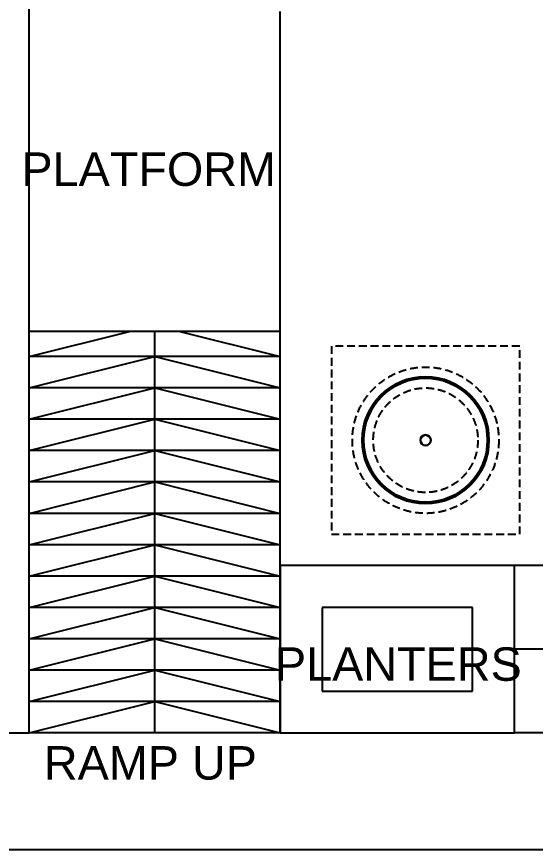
# Model space of a CAD drawing. Header units: millimetres. Extents: x 1277257 to 1543892, y 206696 to 309376.
# Drawn here: x 1310852 to 1313332, y 286999 to 290982 of the extents above; entities that cross this region are included whole.
import ezdxf

# ---------------------------------------------------------------- set-up
doc = ezdxf.new("R2010")
doc.units = ezdxf.units.MM
doc.header["$LTSCALE"] = 500
doc.header["$MEASUREMENT"] = 0
doc.linetypes.add('HIDDEN', pattern=[0.375, 0.25, -0.125])
doc.layers.add('A-TAG', color=7, linetype='Continuous', true_color=0xef00ef)
doc.layers.add('ELE-5', color=8, linetype='Continuous')
doc.layers.add('TEXT-RM NAME', color=6, linetype='Continuous')
doc.styles.get("Standard").update_dxf_attribs({"font": 'arial.ttf'})

msp = doc.modelspace()

# ---------------------------------------------------------------- linework, layer by layer
at = {"color": 30}
for p, q in [((1310912.1, 287556.4), (1310912.1, 291356.4)), ((1312112.1, 287556.4), (1312112.1, 289476.4)), ((1313232.1, 288356.4), (1312112.1, 288356.4)), ((1312112.1, 288356.4), (1312112.1, 287556.4)), ((1317742.1, 288356.4), (1313232.1, 288356.4)), ((1313232.1, 287556.4), (1313232.1, 288356.4)), ((1313032.1, 288156.4), (1312312.1, 288156.4)), ((1312312.1, 288156.4), (1312312.1, 287756.4)), ((1313032.1, 287756.4), (1313032.1, 288156.4)), ((1317742.1, 287956.4), (1313232.1, 287956.4)), ((1312312.1, 287756.4), (1313032.1, 287756.4)), ((1309412.1, 287556.4), (1310912.1, 287556.4)), ((1312112.1, 287556.4), (1313232.1, 287556.4)), ((1317742.1, 287556.4), (1313232.1, 287556.4))]:
    msp.add_line(p, q, dxfattribs=at)
at = {"color": 6, "linetype": 'HIDDEN', "ltscale": 0.3}
msp.add_lwpolyline([(1313257.1, 289406.4), (1312357.1, 289406.4), (1312357.1, 288506.4), (1313257.1, 288506.4)], close=True, dxfattribs=at)
for radius in [350, 250]:
    msp.add_circle((1312807.1, 288956.4), radius, dxfattribs=at)
at = {"color": 6, "lineweight": 50}
msp.add_circle((1312807.1, 288956.4), 300, dxfattribs=at)
at = {"color": 5, "lineweight": 30}
msp.add_circle((1312807.1, 288956.4), 25, dxfattribs=at)
at = {"layer": 'A-TAG', "linetype": 'HIDDEN', "ltscale": 100}
msp.add_line((1309716.2, 286999.3), (1318850.3, 286999.3), dxfattribs=at)
at = {"layer": 'ELE-5'}
for p, q in [((1310912.1, 287556.4), (1310912.1, 291056.4)), ((1312112.1, 289476.4), (1312112.1, 291006.4)), ((1312112.1, 289476.4), (1310912.1, 289476.4)), ((1310912.1, 289356.4), (1311392.1, 289476.4)), ((1311512.1, 287556.4), (1311512.1, 289476.4)), ((1311632.1, 289476.4), (1312112.1, 289356.4)), ((1312112.1, 289356.4), (1310912.1, 289356.4)), ((1310912.1, 289206.4), (1311512.1, 289356.4)), ((1311512.1, 289356.4), (1312112.1, 289206.4)), ((1312112.1, 289206.4), (1310912.1, 289206.4)), ((1310912.1, 289056.4), (1311512.1, 289206.4)), ((1311512.1, 289206.4), (1312112.1, 289056.4)), ((1312112.1, 289056.4), (1310912.1, 289056.4)), ((1310912.1, 288906.4), (1311512.1, 289056.4)), ((1311512.1, 289056.4), (1312112.1, 288906.4)), ((1312112.1, 288906.4), (1310912.1, 288906.4)), ((1310912.1, 288756.4), (1311512.1, 288906.4)), ((1311512.1, 288906.4), (1312112.1, 288756.4)), ((1312112.1, 288756.4), (1310912.1, 288756.4)), ((1310912.1, 288606.4), (1311512.1, 288756.4)), ((1311512.1, 288756.4), (1312112.1, 288606.4)), ((1312112.1, 288606.4), (1310912.1, 288606.4)), ((1310912.1, 288456.4), (1311512.1, 288606.4)), ((1311512.1, 288606.4), (1312112.1, 288456.4)), ((1312112.1, 288456.4), (1310912.1, 288456.4)), ((1310912.1, 288306.4), (1311512.1, 288456.4)), ((1311512.1, 288456.4), (1312112.1, 288306.4)), ((1312112.1, 288306.4), (1310912.1, 288306.4)), ((1310912.1, 288156.4), (1311512.1, 288306.4)), ((1311512.1, 288306.4), (1312112.1, 288156.4)), ((1312112.1, 288156.4), (1310912.1, 288156.4)), ((1310912.1, 288006.4), (1311512.1, 288156.4)), ((1311512.1, 288156.4), (1312112.1, 288006.4)), ((1312112.1, 288006.4), (1310912.1, 288006.4)), ((1310912.1, 287856.4), (1311512.1, 288006.4)), ((1311512.1, 288006.4), (1312112.1, 287856.4)), ((1312112.1, 287856.4), (1310912.1, 287856.4)), ((1310912.1, 287706.4), (1311512.1, 287856.4)), ((1311512.1, 287856.4), (1312112.1, 287706.4)), ((1312112.1, 287706.4), (1310912.1, 287706.4)), ((1310912.1, 287556.4), (1311512.1, 287706.4)), ((1311512.1, 287706.4), (1312112.1, 287556.4)), ((1312112.1, 287556.4), (1310912.1, 287556.4)), ((1312112.1, 287556.4), (1310912.1, 287556.4))]:
    msp.add_line(p, q, dxfattribs=at)

# ---------------------------------------------------------------- texts
at = {"layer": 'TEXT-RM NAME'}
for s, p in [('PLATFORM', (1310875.1, 290172.8)), ('PLANTERS', (1312087.1, 287805.5)), ('RAMP UP', (1310982.5, 287332.9))]:
    msp.add_text(s, height=160, dxfattribs=at).set_placement(p)

doc.saveas('drawing.dxf')
